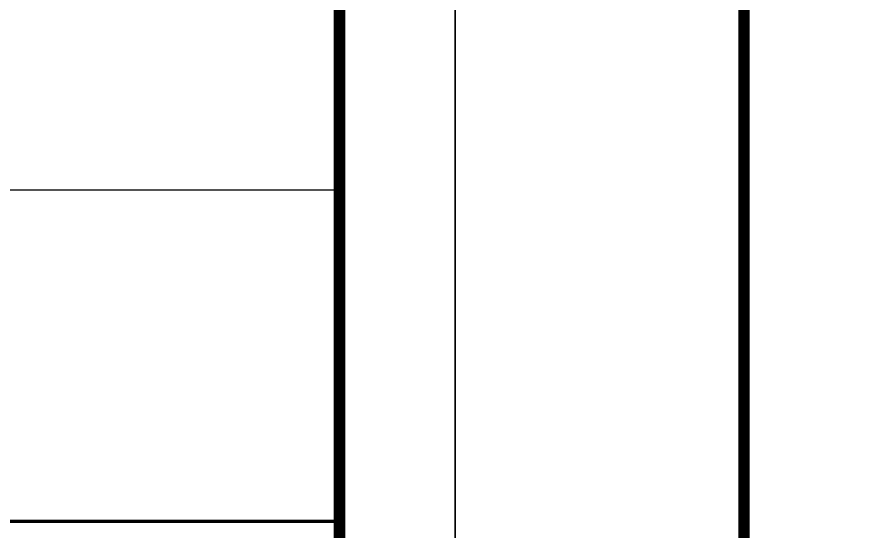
# Model space of a CAD drawing. Extents: x -737978 to 768813, y -372247 to 1140308.
# Drawn here: x -383063 to -372194, y -121125 to -114451 of the extents above; entities that cross this region are included whole.
import ezdxf

# ---------------------------------------------------------------- set-up
doc = ezdxf.new("R2010")
doc.units = 0
doc.header["$LTSCALE"] = 1000
doc.header["$MEASUREMENT"] = 0
doc.layers.get('0').update_dxf_attribs({"linetype": 'CONTINUOUS'})
doc.layers.add('DRAW', color=7, linetype='CONTINUOUS', lineweight=70)
doc.layers.add('PUB_TITLE', color=4, linetype='CONTINUOUS')

# ---------------------------------------------------------------- blocks, each defined once
blk = doc.blocks.new('TQ1')
at = {"layer": 'PUB_TITLE'}
blk.add_line((-49854.8, -399054.8), (-43854.8, -399054.8), dxfattribs=at)
at = {"layer": 'PUB_TITLE', "const_width": 20}
blk.add_lwpolyline([(-49854.8, -401054.8), (-43854.8, -401054.8)], dxfattribs=at)

msp = doc.modelspace()

# ---------------------------------------------------------------- linework, layer by layer
at = {"layer": 'DRAW'}
msp.add_lwpolyline([(-391776.8, -72310.6), (-378875.1, -72310.6), (-378875.1, -158410.6), (-391776.8, -158410.6)], close=True, dxfattribs=at)
at = {"layer": 'PUB_TITLE'}
for points in [[(-535025.1, -159910.6), (-377375.1, -159910.6), (-377375.1, -70810.6), (-535025.1, -70810.6)], [(-377375.1, -159910.6), (-219725.1, -159910.6), (-219725.1, -70810.6), (-377375.1, -70810.6)]]:
    msp.add_lwpolyline(points, close=True, dxfattribs=at)
at = {"layer": 'PUB_TITLE', "const_width": 150}
for points in [[(-531275.1, -158410.6), (-378875.1, -158410.6), (-378875.1, -72310.6), (-531275.1, -72310.6)], [(-373625.1, -158410.6), (-221225.1, -158410.6), (-221225.1, -72310.6), (-373625.1, -72310.6)]]:
    msp.add_lwpolyline(points, close=True, dxfattribs=at)

# ---------------------------------------------------------------- block references
at = {"xscale": 2.15028113370122, "yscale": 2.15028113370122, "zscale": 2.15028113370122}
msp.add_blockref('TQ1', (-284575.1, 741385.6), dxfattribs=at)

doc.saveas('drawing.dxf')
